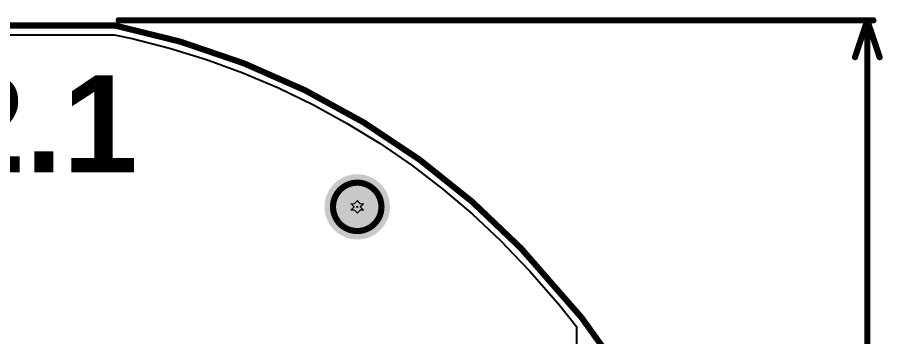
# Model space of a CAD drawing. Header units: inches. Extents: x 0 to 446, y -21 to 70.
# Drawn here: x 60.97 to 96.69, y 57.09 to 70.3 of the extents above; entities that cross this region are included whole.
import ezdxf

# ---------------------------------------------------------------- set-up
doc = ezdxf.new("R2010")
doc.units = ezdxf.units.IN
for name, color, linetype in [('Board Outline', 216, 'Continuous'), ('Bottom Solder', 6, 'Continuous'), ('Deimensions', 6, 'Continuous'), ('Drill Drawing', 1, 'Continuous'), ('Fabrication', 76, 'Continuous'), ('Pad Holes', 156, 'Continuous'), ('Top Layer', 1, 'Continuous'), ('Top Overlay', 2, 'Continuous'), ('Top Solder', 216, 'Continuous')]:
    doc.layers.add(name, color=color, linetype=linetype)
doc.styles.add('Arial_Bold', font='', dxfattribs={"height": 0.2})
doc.styles.get('Arial_Bold').set_extended_font_data('Arial', bold=True)

msp = doc.modelspace()

# ---------------------------------------------------------------- hatches: boundary and pattern name
at = {"layer": 'Bottom Solder'}
h = msp.add_hatch(color=6, dxfattribs=at)
edge = h.paths.add_edge_path()
edge.add_arc((75, 62.456), 0.05, 0, 360)
at = {"layer": 'Pad Holes'}
h = msp.add_hatch(color=7, dxfattribs=at)
edge = h.paths.add_edge_path()
edge.add_arc((75, 62.456), 1, 0, 360)
at = {"layer": 'Top Layer'}
h = msp.add_hatch(color=1, dxfattribs=at)
edge = h.paths.add_edge_path()
edge.add_arc((75, 62.456), 1.3, 0, 360)
at = {"layer": 'Top Solder'}
h = msp.add_hatch(color=216, dxfattribs=at)
edge = h.paths.add_edge_path()
edge.add_arc((75, 62.456), 1.35, 0, 360)

# ---------------------------------------------------------------- linework, layer by layer
at = {"layer": 'Board Outline'}
for points in [[(25, 69.956, 0.254, 0.254, 0), (65, 69.956, 0.254, 0.254, 0)], [(65, 69.956, 0.254, 0.254, -0.152792), (81.75, 60.754, 0.254, 0.254, 0)], [(74, 62.456, 0.254, 0.254, -1), (76, 62.456, 0.254, 0.254, 0)], [(76, 62.456, 0.254, 0.254, -1), (74, 62.456, 0.254, 0.254, 0)], [(81.75, 60.754, 0.254, 0.254, -0.095808), (90, 48, 0.254, 0.254, 0)]]:
    msp.add_lwpolyline(points, format="xyseb", dxfattribs=at)
for points in [[(64.936, 69.956, 0.127, 0.127, 1), (65.063, 69.956, 0.127, 0.127, 1)], [(64.936, 69.956, 0.127, 0.127, 1), (65.063, 69.956, 0.127, 0.127, 1)], [(73.936, 62.456, 0.127, 0.127, 1), (74.063, 62.456, 0.127, 0.127, 1)], [(73.936, 62.456, 0.127, 0.127, 1), (74.063, 62.456, 0.127, 0.127, 1)], [(75.936, 62.456, 0.127, 0.127, 1), (76.063, 62.456, 0.127, 0.127, 1)], [(75.936, 62.456, 0.127, 0.127, 1), (76.063, 62.456, 0.127, 0.127, 1)], [(81.686, 60.754, 0.127, 0.127, 1), (81.813, 60.754, 0.127, 0.127, 1)], [(81.686, 60.754, 0.127, 0.127, 1), (81.813, 60.754, 0.127, 0.127, 1)]]:
    msp.add_lwpolyline(points, format="xyseb", close=True, dxfattribs=at)
at = {"layer": 'Deimensions'}
for points in [[(65.147, 70.17, 0.254, 0.254, 0), (96.313, 70.17, 0.254, 0.254, 0)], [(95.551, 68.646, 0.254, 0.254, 0), (96.059, 70.17, 0.254, 0.254, 0)], [(96.059, 70.17, 0.254, 0.254, 0), (96.567, 68.646, 0.254, 0.254, 0)], [(96.059, 33.388, 0.254, 0.254, 0), (96.059, 70.17, 0.254, 0.254, 0)]]:
    msp.add_lwpolyline(points, format="xyseb", dxfattribs=at)
for points in [[(65.084, 70.17, 0.127, 0.127, 1), (65.211, 70.17, 0.127, 0.127, 1)], [(95.995, 70.17, 0.127, 0.127, 1), (96.122, 70.17, 0.127, 0.127, 1)], [(95.995, 70.17, 0.127, 0.127, 1), (96.122, 70.17, 0.127, 0.127, 1)], [(95.995, 70.17, 0.127, 0.127, 1), (96.122, 70.17, 0.127, 0.127, 1)], [(96.249, 70.17, 0.127, 0.127, 1), (96.376, 70.17, 0.127, 0.127, 1)], [(95.487, 68.646, 0.127, 0.127, 1), (95.614, 68.646, 0.127, 0.127, 1)], [(96.503, 68.646, 0.127, 0.127, 1), (96.63, 68.646, 0.127, 0.127, 1)]]:
    msp.add_lwpolyline(points, format="xyseb", close=True, dxfattribs=at)
at = {"layer": 'Drill Drawing'}
for points in [[(74.746, 62.583, 0.0508, 0.0508, 0), (74.873, 62.456, 0.0508, 0.0508, 0)], [(74.746, 62.583, 0.0508, 0.0508, 0), (74.873, 62.583, 0.0508, 0.0508, 0)], [(74.873, 62.583, 0.0508, 0.0508, 0), (75, 62.71, 0.0508, 0.0508, 0)], [(75, 62.71, 0.0508, 0.0508, 0), (75.127, 62.583, 0.0508, 0.0508, 0)], [(75.127, 62.583, 0.0508, 0.0508, 0), (75.254, 62.583, 0.0508, 0.0508, 0)], [(75.127, 62.456, 0.0508, 0.0508, 0), (75.254, 62.583, 0.0508, 0.0508, 0)], [(74.746, 62.329, 0.0508, 0.0508, 0), (74.873, 62.456, 0.0508, 0.0508, 0)], [(74.746, 62.329, 0.0508, 0.0508, 0), (74.873, 62.329, 0.0508, 0.0508, 0)], [(74.873, 62.329, 0.0508, 0.0508, 0), (75, 62.202, 0.0508, 0.0508, 0)], [(75, 62.202, 0.0508, 0.0508, 0), (75.127, 62.329, 0.0508, 0.0508, 0)], [(75.127, 62.456, 0.0508, 0.0508, 0), (75.254, 62.329, 0.0508, 0.0508, 0)], [(75.127, 62.329, 0.0508, 0.0508, 0), (75.254, 62.329, 0.0508, 0.0508, 0)]]:
    msp.add_lwpolyline(points, format="xyseb", dxfattribs=at)
for points in [[(74.733, 62.583, 0.0254, 0.0254, 1), (74.759, 62.583, 0.0254, 0.0254, 1)], [(74.733, 62.583, 0.0254, 0.0254, 1), (74.759, 62.583, 0.0254, 0.0254, 1)], [(74.86, 62.583, 0.0254, 0.0254, 1), (74.886, 62.583, 0.0254, 0.0254, 1)], [(74.86, 62.583, 0.0254, 0.0254, 1), (74.886, 62.583, 0.0254, 0.0254, 1)], [(74.987, 62.71, 0.0254, 0.0254, 1), (75.013, 62.71, 0.0254, 0.0254, 1)], [(74.987, 62.71, 0.0254, 0.0254, 1), (75.013, 62.71, 0.0254, 0.0254, 1)], [(75.114, 62.583, 0.0254, 0.0254, 1), (75.14, 62.583, 0.0254, 0.0254, 1)], [(75.114, 62.583, 0.0254, 0.0254, 1), (75.14, 62.583, 0.0254, 0.0254, 1)], [(75.241, 62.583, 0.0254, 0.0254, 1), (75.267, 62.583, 0.0254, 0.0254, 1)], [(75.241, 62.583, 0.0254, 0.0254, 1), (75.267, 62.583, 0.0254, 0.0254, 1)], [(74.733, 62.329, 0.0254, 0.0254, 1), (74.759, 62.329, 0.0254, 0.0254, 1)], [(74.733, 62.329, 0.0254, 0.0254, 1), (74.759, 62.329, 0.0254, 0.0254, 1)], [(74.86, 62.456, 0.0254, 0.0254, 1), (74.886, 62.456, 0.0254, 0.0254, 1)], [(74.86, 62.456, 0.0254, 0.0254, 1), (74.886, 62.456, 0.0254, 0.0254, 1)], [(74.86, 62.329, 0.0254, 0.0254, 1), (74.886, 62.329, 0.0254, 0.0254, 1)], [(74.86, 62.329, 0.0254, 0.0254, 1), (74.886, 62.329, 0.0254, 0.0254, 1)], [(74.987, 62.202, 0.0254, 0.0254, 1), (75.013, 62.202, 0.0254, 0.0254, 1)], [(74.987, 62.202, 0.0254, 0.0254, 1), (75.013, 62.202, 0.0254, 0.0254, 1)], [(75.114, 62.456, 0.0254, 0.0254, 1), (75.14, 62.456, 0.0254, 0.0254, 1)], [(75.114, 62.456, 0.0254, 0.0254, 1), (75.14, 62.456, 0.0254, 0.0254, 1)], [(75.114, 62.329, 0.0254, 0.0254, 1), (75.14, 62.329, 0.0254, 0.0254, 1)], [(75.114, 62.329, 0.0254, 0.0254, 1), (75.14, 62.329, 0.0254, 0.0254, 1)], [(75.241, 62.329, 0.0254, 0.0254, 1), (75.267, 62.329, 0.0254, 0.0254, 1)], [(75.241, 62.329, 0.0254, 0.0254, 1), (75.267, 62.329, 0.0254, 0.0254, 1)]]:
    msp.add_lwpolyline(points, format="xyseb", close=True, dxfattribs=at)
at = {"layer": 'Fabrication'}
for points in [[(25, 69.956, 0.254, 0.254, 0), (65, 69.956, 0.254, 0.254, 0)], [(65, 69.956, 0.254, 0.254, -0.152792), (81.75, 60.754, 0.254, 0.254, 0)], [(81.75, 60.754, 0.254, 0.254, -0.095808), (90, 48, 0.254, 0.254, 0)]]:
    msp.add_lwpolyline(points, format="xyseb", dxfattribs=at)
for points in [[(64.936, 69.956, 0.127, 0.127, 1), (65.063, 69.956, 0.127, 0.127, 1)], [(64.936, 69.956, 0.127, 0.127, 1), (65.063, 69.956, 0.127, 0.127, 1)], [(76, 62.456, 0.254, 0.254, 1), (74, 62.456, 0.254, 0.254, 1)], [(73.936, 62.456, 0.127, 0.127, 1), (74.063, 62.456, 0.127, 0.127, 1)], [(75.936, 62.456, 0.127, 0.127, 1), (76.063, 62.456, 0.127, 0.127, 1)], [(81.686, 60.754, 0.127, 0.127, 1), (81.813, 60.754, 0.127, 0.127, 1)], [(81.686, 60.754, 0.127, 0.127, 1), (81.813, 60.754, 0.127, 0.127, 1)]]:
    msp.add_lwpolyline(points, format="xyseb", close=True, dxfattribs=at)
at = {"layer": 'Top Layer'}
for p, q in [((25.039, 69.568), (64.961, 69.568)), ((64.961, 69.568), (65.706, 69.417)), ((65.706, 69.417), (67.255, 69.023)), ((67.255, 69.023), (68.781, 68.55)), ((68.781, 68.55), (70.282, 68.001)), ((70.282, 68.001), (71.753, 67.377)), ((71.753, 67.377), (73.191, 66.679)), ((73.191, 66.679), (74.591, 65.91)), ((74.591, 65.91), (75.951, 65.07)), ((75.951, 65.07), (77.267, 64.164)), ((77.267, 64.164), (78.535, 63.191)), ((78.535, 63.191), (79.753, 62.157)), ((79.753, 62.157), (80.916, 61.061)), ((80.916, 61.061), (81.47, 60.485)), ((81.47, 60.485), (82.125, 59.803)), ((82.125, 59.803), (83.369, 58.377)), ((83.369, 58.377), (84.057, 57.507)), ((84.057, 57.507), (84.057, 50.294))]:
    msp.add_line(p, q, dxfattribs=at)

# ---------------------------------------------------------------- texts
at = {"layer": 'Top Overlay', "style": 'Arial_Bold'}
msp.add_text('IoT-Button-v2.1', height=4, dxfattribs=at).set_placement((24.976, 63.889))

doc.saveas('drawing.dxf')
